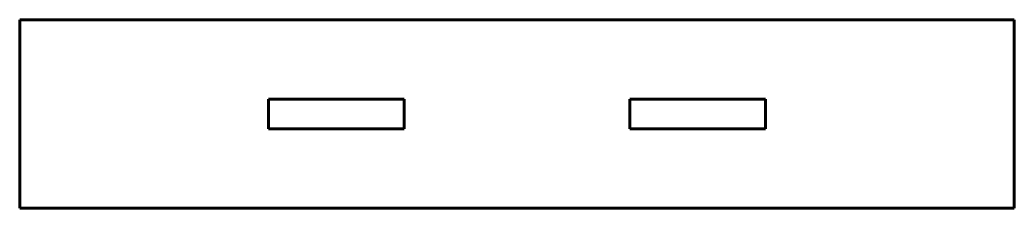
# Model space of a CAD drawing. Header units: millimetres. Extents: x 0 to 370, y 0 to 70.
import ezdxf

# ---------------------------------------------------------------- set-up
doc = ezdxf.new("R2010")
doc.units = ezdxf.units.MM
doc.linetypes.add('K5LT_BASIC', pattern=[0])

msp = doc.modelspace()

# ---------------------------------------------------------------- linework, layer by layer
at = {"color": 150, "linetype": 'K5LT_BASIC', "lineweight": 60, "true_color": 0x0080ff}
for p, q in [((0, 70), (0, 0)), ((370, 70), (0, 70)), ((370, 0), (370, 70)), ((92.5, 40.5), (143, 40.5)), ((92.5, 29.5), (92.5, 40.5)), ((143, 40.5), (143, 29.5)), ((227, 29.5), (227, 40.5)), ((227, 40.5), (277.5, 40.5)), ((277.5, 40.5), (277.5, 29.5)), ((143, 29.5), (92.5, 29.5)), ((277.5, 29.5), (227, 29.5)), ((0, 0), (370, 0))]:
    msp.add_line(p, q, dxfattribs=at)

doc.saveas('drawing.dxf')
